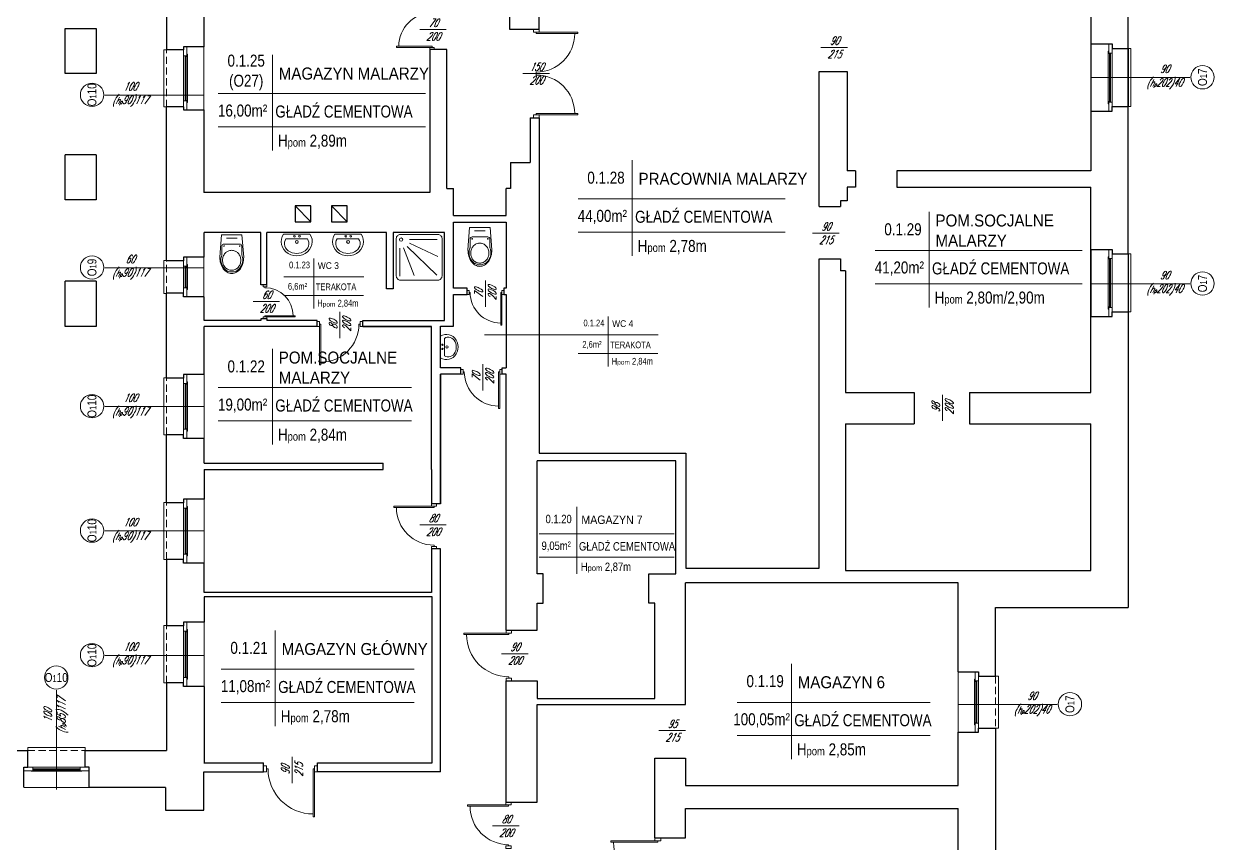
# Model space of a CAD drawing. Header units: millimetres. Extents: x -18485 to 40303, y -22087 to 35064.
# Drawn here: x 15636 to 17747, y 24766 to 26218 of the extents above; entities that cross this region are included whole.
import ezdxf

# ---------------------------------------------------------------- set-up
doc = ezdxf.new("R2010")
doc.units = ezdxf.units.MM
doc.linetypes.add('DASHED', pattern=[19.05, 12.7, -6.35])
doc.layers.get('0').update_dxf_attribs({"lineweight": 25})
for name, color, linetype, lineweight in [('-01 parter niski - ściany', 2, 'Continuous', 25), ('01_ściany', 2, 'Continuous', 25), ('03-01_okna', 5, 'Continuous', 15), ('03_drzwi', 1, 'Continuous', 0), ('04-1_widok', 251, 'Continuous', 5), ('05-03_opis', 10, 'Continuous', 5), ('07_wyposażenie', 253, 'Continuous', 5)]:
    doc.layers.add(name, color=color, linetype=linetype, lineweight=lineweight)
doc.styles.add('ariel', font='arial.ttf', dxfattribs={"width": 0.8})
doc.styles.add('ariel_wym', font='simplex.shx', dxfattribs={"width": 0.65, "oblique": 25})

# ---------------------------------------------------------------- blocks, each defined once
blk = doc.blocks.new('umywal04')
at = {"flags": 128}
for points in [[(0, 0), (-2.4, -4.4), (-3.7, -9.1), (-4.1, -13.9), (-3.5, -18.7), (-1.8, -23.4), (0.7, -27.6), (4.2, -31.3), (8.3, -34.4), (13, -36.6), (18.1, -38), (23.4, -38.5), (28.7, -38), (33.8, -36.6), (38.5, -34.4), (42.6, -31.3), (46.1, -27.6), (48.6, -23.4), (50.3, -18.7), (50.9, -13.9), (50.5, -9.1), (49.2, -4.4), (46.8, 0)], [(4.3, -8.4), (2.7, -11.4), (1.8, -14.6), (1.7, -17.9), (2.3, -21.2), (3.7, -24.3), (5.8, -27.2), (8.5, -29.6), (11.7, -31.6), (15.3, -33.1), (19.3, -34.1), (23.3, -34.4), (27.4, -34.1), (31.3, -33.1), (34.9, -31.6), (38.1, -29.6), (40.8, -27.2), (42.9, -24.3), (44.3, -21.2), (44.9, -17.9), (44.8, -14.6), (43.9, -11.4), (42.3, -8.4)]]:
    blk.add_lwpolyline(points, dxfattribs=at)
for points in [[(0, 0), (46.8, 0)], [(4.3, -8.4), (42.3, -8.4)]]:
    blk.add_lwpolyline(points)
for centre, radius in [((19.3, -4), 1.56), ((23.5, -13.9), 2.54), ((28.3, -4), 1.56)]:
    blk.add_circle(centre, radius)
blk = doc.blocks.new('ubi012_r')
for p, q in [((-2.3, 33.2), (0, 0)), ((0.9, 16.8), (0.9, 29.4)), ((30.2, 29.2), (30.2, 16.8)), ((33.1, 33.2), (30.3, 0)), ((30.3, 0), (0, 0)), ((27.1, 13.8), (3.9, 13.8)), ((15.4, 5.1), (7.5, 5.1)), ((15.4, 5.1), (23.3, 5.1))]:
    blk.add_line(p, q)
for centre in [(3.9, 16.8), (27.1, 16.8)]:
    blk.add_circle(centre, 0.506)
for centre, radius, start, end in [((20.8, 37.1), 22.3, 133.1777, 154.6258), ((16.2, 42), 15.5, 105.9445, 133.2542), ((15.6, 39.7), 15.4, 102.4946, 126.4967), ((15.4, 44.4), 13, 74.6148, 105.3852), ((15.5, 40.4), 14.7, 77.6333, 102.3667), ((15.3, 39.7), 15.4, 53.5033, 77.5054), ((14.6, 42), 15.5, 46.7458, 74.0555), ((10, 37.1), 22.3, 25.3742, 46.8223), ((30.8, 33.2), 33.1, 171.7845, 180.1077), ((27.5, 33.8), 29.8, 154.3733, 172.0149), ((18.8, 37.3), 19.5, 169.767, 190.233), ((18.1, 37.5), 18.8, 148.867, 169.8645), ((18, 37.8), 16.2, 169.767, 190.233), ((16.6, 38.4), 17, 126.5259, 148.9267), ((17.4, 38), 15.6, 148.867, 169.8645), ((16.1, 38.7), 14.2, 126.5259, 148.9267), ((15.3, 39.9), 12.8, 102.4946, 126.4967), ((15.2, 40.4), 12.2, 77.6333, 102.3667), ((15, 39.9), 12.8, 53.5033, 77.5054), ((14.2, 38.7), 14.2, 31.0733, 53.4741), ((14.3, 38.4), 17, 31.0733, 53.4741), ((13, 38), 15.6, 10.1355, 31.133), ((12.4, 37.8), 16.2, 0, 10.233), ((12.4, 37.8), 16.2, 349.767, 0), ((12.8, 37.5), 18.8, 10.1355, 31.133), ((3.2, 33.8), 29.8, 7.9851, 25.6267), ((12.1, 37.3), 19.5, 0, 10.233), ((12.1, 37.3), 19.5, 349.767, 0), ((-0.1, 33.2), 33.1, 0, 8.2155), ((15.6, 36.6), 16.2, 189.6364, 202.7205), ((-1.7, 29.4), 2.53, 0, 22.7205), ((17.4, 37.7), 15.6, 190.1355, 211.133), ((16.1, 37), 14.2, 211.0733, 233.4741), ((15.3, 35.8), 12.8, 233.5033, 257.5054), ((15.2, 35.3), 12.2, 257.6333, 282.3667), ((15, 35.8), 12.8, 282.4946, 306.4967), ((14.2, 37), 14.2, 306.5259, 328.9267), ((13, 37.7), 15.6, 328.867, 349.8645), ((32.7, 29.2), 2.53, 163.1585, 180), ((-13.9, 43.3), 46.1, 343.1585, 348.2524), ((3.9, 16.8), 3.03, 180, 270), ((27.1, 16.8), 3.03, 270, 0)]:
    blk.add_arc(centre, radius, start, end)
blk = doc.blocks.new('*U75')
blk.add_line((0, 0.375), (0, 0.4))
at = {"ltscale": 0.8}
blk.add_lwpolyline([(0.05, 0.4), (0.05, 0.45), (-0.05, 0.45), (-0.05, 0.4)], close=True, dxfattribs=at)
blk.add_lwpolyline([(0, -0.4), (0, -0.375), (0.8, -0.375), (0.8, -0.4), (0.05, -0.4), (-0.05, -0.4), (-0.05, -0.45), (0.05, -0.45), (0.05, -0.4)])
blk.add_arc((0, -0.375), 0.75, 0, 90)
blk = doc.blocks.new('*U68')
blk.add_line((0, 0.375), (0, 0.4))
at = {"ltscale": 0.8}
blk.add_lwpolyline([(-0.05, 0.4), (-0.05, 0.45), (0.05, 0.45), (0.05, 0.4)], close=True, dxfattribs=at)
blk.add_lwpolyline([(0, -0.4), (0, -0.375), (-0.8, -0.375), (-0.8, -0.4), (-0.05, -0.4), (0.05, -0.4), (0.05, -0.45), (-0.05, -0.45), (-0.05, -0.4)])
blk.add_arc((0, -0.375), 0.75, 90, 180)
blk = doc.blocks.new('*U74')
blk.add_line((0, -0.375), (0, -0.4))
blk.add_lwpolyline([(0, 0.4), (0, 0.375), (0.8, 0.375), (0.8, 0.4), (0.05, 0.4), (-0.05, 0.4), (-0.05, 0.45), (0.05, 0.45), (0.05, 0.4)])
at = {"ltscale": 0.8}
blk.add_lwpolyline([(0.05, -0.4), (0.05, -0.45), (-0.05, -0.45), (-0.05, -0.4)], close=True, dxfattribs=at)
blk.add_arc((0, 0.375), 0.75, 270, 360)
blk = doc.blocks.new('*U77')
blk.add_line((0, -0.375), (0, -0.4))
blk.add_lwpolyline([(0, 0.4), (0, 0.375), (-0.8, 0.375), (-0.8, 0.4), (-0.05, 0.4), (0.05, 0.4), (0.05, 0.45), (-0.05, 0.45), (-0.05, 0.4)])
at = {"ltscale": 0.8}
blk.add_lwpolyline([(-0.05, -0.4), (-0.05, -0.45), (0.05, -0.45), (0.05, -0.4)], close=True, dxfattribs=at)
blk.add_arc((0, 0.375), 0.75, 180, 270)
blk = doc.blocks.new('*U79')
for p, q in [((0, 0.675), (0, 0.7)), ((0, 0.025), (0, -0.025))]:
    blk.add_line(p, q)
for points in [[(0, 0.7), (0, 0.675), (0.7, 0.675), (0.7, 0.7), (0.05, 0.7), (-0.05, 0.7), (-0.05, 0.75), (0.05, 0.75), (0.05, 0.7)], [(0, -0.7), (0, -0.675), (0.7, -0.675), (0.7, -0.7), (0.05, -0.7), (-0.05, -0.7), (-0.05, -0.75), (0.05, -0.75), (0.05, -0.7)]]:
    blk.add_lwpolyline(points)
for centre, start, end in [((0, 0.675), 270, 360), ((0, -0.675), 360, 90)]:
    blk.add_arc(centre, 0.65, start, end)

msp = doc.modelspace()

# ---------------------------------------------------------------- linework, layer by layer
at = {"layer": '-01 parter niski - ściany'}
for p, q in [((16496.9, 26492.1), (16496.9, 26208.1)), ((15888.9, 26428.6), (15888.9, 26171.6)), ((17593.9, 25810.1), (17593.9, 26327.1)), ((15954.9, 26317.1), (15954.9, 26177.1)), ((16549.9, 26208.1), (16549.9, 26257.1)), ((17527.9, 26257.1), (17527.9, 25957.1)), ((15708.9, 26129.6), (15708.9, 26209.6)), ((15708.9, 26209.6), (15763.9, 26209.6)), ((15763.9, 26209.6), (15763.9, 26129.6)), ((16496.9, 26208.1), (16533.9, 26208.1)), ((16533.9, 26208.1), (16549.9, 26208.1)), ((15954.9, 26177.1), (15918.9, 26177.1)), ((15918.9, 26177.1), (15918.9, 26171.6)), ((17527.9, 26182.1), (17565.9, 26182.1)), ((17565.9, 26182.1), (17565.9, 26174.1)), ((17565.9, 26174.1), (17593.9, 26174.1)), ((17593.9, 26174.1), (17593.9, 26071.1)), ((15918.9, 26171.6), (15888.9, 26171.6)), ((16385.9, 26172.1), (16355.9, 26172.1)), ((16355.9, 26172.1), (16355.9, 25919.1)), ((16385.9, 25926.1), (16385.9, 26172.1)), ((17045.9, 25894.1), (17045.9, 26133.1)), ((17045.9, 26133.1), (17095.9, 26133.1)), ((17095.9, 26133.1), (17095.9, 25957.1)), ((15763.9, 26129.6), (15708.9, 26129.6)), ((15918.9, 26070.6), (15888.9, 26070.6)), ((15888.9, 25797.6), (15888.9, 26070.6)), ((15918.9, 26070.6), (15918.9, 26065.1)), ((17565.9, 26063.1), (17565.9, 26071.1)), ((17565.9, 26071.1), (17593.9, 26071.1)), ((15918.9, 26065.1), (15954.9, 26065.1)), ((15954.9, 26065.1), (15954.9, 25919.1)), ((16533.9, 26051.1), (16549.9, 26051.1)), ((16533.9, 26051.1), (16533.9, 25972.1)), ((16549.9, 26051.1), (16549.9, 25457.1)), ((17527.9, 26063.1), (17565.9, 26063.1)), ((15763.9, 25985.6), (15708.9, 25985.6)), ((15708.9, 25905.6), (15708.9, 25985.6)), ((15763.9, 25985.6), (15763.9, 25905.6)), ((16498.9, 25972.1), (16533.9, 25972.1)), ((16498.9, 25972.1), (16498.9, 25926.1)), ((17110.9, 25957.1), (17095.9, 25957.1)), ((17110.9, 25957.1), (17110.9, 25928.1)), ((17527.9, 25957.1), (17183.9, 25957.1)), ((17183.9, 25957.1), (17183.9, 25928.1)), ((16385.9, 25926.1), (16397.9, 25926.1)), ((16397.9, 25878.1), (16397.9, 25926.1)), ((16498.9, 25926.1), (16490.9, 25926.1)), ((16490.9, 25878.1), (16490.9, 25926.1)), ((17110.9, 25928.1), (17095.9, 25928.1)), ((17095.9, 25928.1), (17095.9, 25904.1)), ((17183.9, 25928.1), (17527.9, 25928.1)), ((17527.9, 25564.1), (17527.9, 25928.1)), ((15763.9, 25905.6), (15708.9, 25905.6)), ((16355.9, 25919.1), (15954.9, 25919.1)), ((17095.9, 25904.1), (17083.9, 25904.1)), ((17083.9, 25904.1), (17083.9, 25894.1)), ((17045.9, 25894.1), (17083.9, 25894.1)), ((16397.9, 25878.1), (16490.9, 25878.1)), ((16397.9, 25749.1), (16397.9, 25866.1)), ((16397.9, 25866.1), (16490.9, 25866.1)), ((16490.9, 25866.1), (16490.9, 25749.1)), ((15955.9, 25804.1), (15955.9, 25848.1)), ((16055.9, 25848.1), (15955.9, 25848.1)), ((16055.9, 25755.1), (16055.9, 25848.1)), ((16066.9, 25755.1), (16066.9, 25848.1)), ((16278.9, 25848.1), (16066.9, 25848.1)), ((16278.9, 25748.1), (16278.9, 25848.1)), ((16381.9, 25848.1), (16290.9, 25848.1)), ((16290.9, 25848.1), (16290.9, 25748.1)), ((16381.9, 25692.1), (16381.9, 25848.1)), ((17527.9, 25818.1), (17565.9, 25818.1)), ((17527.9, 25818.1), (17527.9, 25699.1)), ((17565.9, 25818.1), (17565.9, 25810.1)), ((15918.9, 25797.6), (15888.9, 25797.6)), ((15955.9, 25804.1), (15918.9, 25804.1)), ((15918.9, 25804.1), (15918.9, 25797.6)), ((17045.9, 25253.1), (17045.9, 25801.1)), ((17045.9, 25801.1), (17083.9, 25801.1)), ((17083.9, 25801.1), (17083.9, 25780.1)), ((17565.9, 25810.1), (17593.9, 25810.1)), ((17593.9, 25810.1), (17593.9, 25707.1)), ((17092.9, 25780.1), (17083.9, 25780.1)), ((17092.9, 25780.1), (17092.9, 25564.1)), ((15763.9, 25761.6), (15708.9, 25761.6)), ((15708.9, 25681.6), (15708.9, 25761.6)), ((15763.9, 25761.6), (15763.9, 25681.6)), ((16066.9, 25755.1), (16055.9, 25755.1)), ((15888.9, 25589.6), (15888.9, 25740.6)), ((15918.9, 25740.6), (15888.9, 25740.6)), ((15918.9, 25734.1), (15918.9, 25740.6)), ((15955.9, 25734.1), (15918.9, 25734.1)), ((15955.9, 25692.1), (15955.9, 25734.1)), ((16290.9, 25748.1), (16278.9, 25748.1)), ((16421.9, 25749.1), (16397.9, 25749.1)), ((16397.9, 25682.1), (16397.9, 25738.1)), ((16397.9, 25738.1), (16421.9, 25738.1)), ((16421.9, 25738.1), (16421.9, 25749.1)), ((16490.9, 25749.1), (16486.9, 25749.1)), ((16486.9, 25749.1), (16486.9, 25738.1)), ((16486.9, 25738.1), (16490.9, 25738.1)), ((16490.9, 25738.1), (16490.9, 25608.1)), ((16055.9, 25692.1), (15955.9, 25692.1)), ((16066.9, 25695.1), (16055.9, 25695.1)), ((16055.9, 25695.1), (16055.9, 25692.1)), ((16066.9, 25695.1), (16066.9, 25692.1)), ((16155.9, 25692.1), (16066.9, 25692.1)), ((16155.9, 25681.1), (16155.9, 25692.1)), ((16236.9, 25681.1), (16236.9, 25692.1)), ((16236.9, 25692.1), (16381.9, 25692.1)), ((17527.9, 25564.1), (17527.9, 25699.1)), ((17527.9, 25699.1), (17565.9, 25699.1)), ((17565.9, 25699.1), (17565.9, 25707.1)), ((17565.9, 25707.1), (17593.9, 25707.1)), ((17593.9, 25707.1), (17593.9, 25425.6)), ((15763.9, 25681.6), (15708.9, 25681.6)), ((15955.9, 25596.1), (15955.9, 25681.1)), ((16155.9, 25681.1), (15955.9, 25681.1)), ((16236.9, 25681.1), (16358.9, 25681.1)), ((16358.9, 25681.1), (16236.9, 25681.1)), ((16358.9, 25428.1), (16358.9, 25681.1)), ((16374.9, 25608.1), (16374.9, 25682.1)), ((16374.9, 25682.1), (16397.9, 25682.1)), ((16410.9, 25608.1), (16374.9, 25608.1)), ((16410.9, 25597.1), (16410.9, 25608.1)), ((16483.9, 25608.1), (16490.9, 25608.1)), ((16483.9, 25597.1), (16483.9, 25608.1)), ((15918.9, 25589.6), (15888.9, 25589.6)), ((15955.9, 25596.1), (15918.9, 25596.1)), ((15918.9, 25596.1), (15918.9, 25589.6)), ((16374.9, 25367.1), (16374.9, 25597.1)), ((16410.9, 25597.1), (16374.9, 25597.1)), ((16374.9, 25597.1), (16374.9, 25367.1)), ((16374.9, 25597.1), (16374.9, 25367.1)), ((16490.9, 25597.1), (16483.9, 25597.1)), ((16490.9, 25143.1), (16490.9, 25597.1)), ((17092.9, 25564.1), (17214.9, 25564.1)), ((17214.9, 25564.1), (17214.9, 25509.1)), ((17312.9, 25564.1), (17312.9, 25509.1)), ((17312.9, 25564.1), (17527.9, 25564.1)), ((16374.9, 25367.1), (16374.9, 25550.3)), ((17092.9, 25509.1), (17214.9, 25509.1)), ((17092.9, 25509.1), (17092.9, 25249.1)), ((17312.9, 25509.1), (17527.9, 25509.1)), ((17527.9, 25249.1), (17527.9, 25509.1)), ((15888.9, 25368.6), (15888.9, 25489.6)), ((15918.9, 25489.6), (15888.9, 25489.6)), ((15918.9, 25483.1), (15918.9, 25489.6)), ((15955.9, 25483.1), (15918.9, 25483.1)), ((15955.9, 25439.1), (15955.9, 25483.1)), ((16549.9, 25457.1), (16809.9, 25457.1)), ((16809.9, 25457.1), (16809.9, 25253.1)), ((15955.9, 25439.1), (16272.9, 25439.1)), ((16272.9, 25428.1), (16272.9, 25439.1)), ((16545.9, 25243.1), (16545.9, 25443.1)), ((16791.9, 25443.1), (16545.9, 25443.1)), ((16791.9, 25243.1), (16791.9, 25443.1)), ((15955.9, 25428.1), (15955.9, 25375.1)), ((15955.9, 25428.1), (16272.9, 25428.1)), ((16358.9, 25428.1), (16358.9, 25367.1)), ((17593.9, 25425.6), (17593.9, 25183.1)), ((15955.9, 25375.1), (15918.9, 25375.1)), ((15918.9, 25375.1), (15918.9, 25368.6)), ((15918.9, 25368.6), (15888.9, 25368.6)), ((16374.9, 25367.1), (16358.9, 25367.1)), ((15918.9, 25268.6), (15888.9, 25268.6)), ((15888.9, 25268.6), (15888.9, 25150.6)), ((15918.9, 25262.1), (15918.9, 25268.6)), ((16374.9, 25287.1), (16358.9, 25287.1)), ((16374.9, 25287.1), (16358.9, 25287.1)), ((16358.9, 25287.1), (16358.9, 25210.1)), ((16374.9, 24892.1), (16374.9, 25287.1)), ((15955.9, 25262.1), (15918.9, 25262.1)), ((15955.9, 25210.1), (15955.9, 25262.1)), ((16809.9, 25253.1), (17045.9, 25253.1)), ((17092.9, 25249.1), (17527.9, 25249.1)), ((16556.9, 25243.1), (16545.9, 25243.1)), ((16556.9, 25191.1), (16556.9, 25243.1)), ((16743.9, 25191.1), (16743.9, 25243.1)), ((16743.9, 25243.1), (16791.9, 25243.1)), ((17292.9, 25227.1), (16808.9, 25227.1)), ((16808.9, 25011.1), (16808.9, 25227.1)), ((17292.9, 25069.1), (17292.9, 25227.1)), ((16358.9, 25210.1), (15955.9, 25210.1)), ((16359.9, 25202.1), (15955.9, 25202.1)), ((15955.9, 25202.1), (15955.9, 25157.1)), ((16359.9, 24908.1), (16359.9, 25202.1)), ((16545.9, 25143.1), (16545.9, 25191.1)), ((16545.9, 25143.1), (16545.9, 25191.1)), ((16545.9, 25191.1), (16556.9, 25191.1)), ((16754.9, 25191.1), (16743.9, 25191.1)), ((16754.9, 25044.1), (16754.9, 25191.1)), ((17358.9, 25061.6), (17358.9, 25183.1)), ((17358.9, 25183.1), (17593.9, 25183.1)), ((15918.9, 25150.6), (15888.9, 25150.6)), ((15955.9, 25157.1), (15918.9, 25157.1)), ((15918.9, 25157.1), (15918.9, 25150.6)), ((16490.9, 25143.1), (16545.9, 25143.1)), ((17292.9, 25069.1), (17328.9, 25069.1)), ((17328.9, 25069.1), (17328.9, 25061.6)), ((17328.9, 25061.6), (17358.9, 25061.6)), ((15888.9, 25049.6), (15888.9, 24930.1)), ((15918.9, 25049.6), (15888.9, 25049.6)), ((15918.9, 25043.1), (15918.9, 25049.6)), ((15955.9, 25043.1), (15918.9, 25043.1)), ((15955.9, 25043.1), (15955.9, 24908.1)), ((16490.9, 24838.1), (16490.9, 25053.1)), ((16490.9, 25053.1), (16545.9, 25053.1)), ((16545.9, 25053.1), (16545.9, 25022.1)), ((16754.9, 25022.1), (16754.9, 25044.1)), ((16545.9, 25022.1), (16754.9, 25022.1)), ((16545.9, 25011.1), (16754.9, 25011.1)), ((16545.9, 24838.1), (16545.9, 25011.1)), ((16754.9, 25011.1), (16808.9, 25011.1)), ((17292.9, 24868.1), (17292.9, 24962.1)), ((17292.9, 24962.1), (17328.9, 24962.1)), ((17328.9, 24962.1), (17328.9, 24969.6)), ((17328.9, 24969.6), (17358.9, 24969.6)), ((17358.9, 24969.6), (17358.9, 24713.6)), ((15382.9, 24930.1), (15642.9, 24930.1)), ((15642.9, 24900.1), (15642.9, 24930.1)), ((15744.9, 24900.1), (15744.9, 24930.1)), ((15744.9, 24930.1), (15888.9, 24930.1)), ((15954.9, 24908.1), (16060.9, 24908.1)), ((16060.9, 24892.1), (16060.9, 24908.1)), ((16156.9, 24892.1), (16156.9, 24908.1)), ((16156.9, 24908.1), (16359.9, 24908.1)), ((16754.9, 24775.1), (16754.9, 24916.1)), ((16754.9, 24916.1), (16808.9, 24916.1)), ((16808.9, 24916.1), (16808.9, 24868.1)), ((15635.9, 24865.1), (15635.9, 24900.1)), ((15635.9, 24900.1), (15642.9, 24900.1)), ((15751.9, 24900.1), (15744.9, 24900.1)), ((15751.9, 24865.1), (15751.9, 24900.1)), ((15954.9, 24824.1), (15954.9, 24892.1)), ((15954.9, 24892.1), (16060.9, 24892.1)), ((16374.9, 24892.1), (16156.9, 24892.1)), ((16808.9, 24868.1), (17292.9, 24868.1)), ((15886.9, 24864.1), (15751.9, 24864.1)), ((15886.9, 24864.1), (15886.9, 24824.1)), ((15886.9, 24824.1), (15954.9, 24824.1)), ((16490.9, 24838.1), (16545.9, 24838.1)), ((16808.9, 24827.1), (17292.9, 24827.1)), ((16808.9, 24775.1), (16808.9, 24827.1)), ((17292.9, 24721.1), (17292.9, 24827.1)), ((16754.9, 24775.1), (16808.9, 24775.1))]:
    msp.add_line(p, q, dxfattribs=at)
at = {"layer": '01_ściany'}
for p, q in [((16144.9, 25867), (16116.9, 25895)), ((16209.5, 25867), (16181.5, 25895))]:
    msp.add_line(p, q, dxfattribs=at)
for points in [[(16144.9, 25895), (16116.9, 25895), (16116.9, 25867), (16144.9, 25867)], [(16209.5, 25895), (16181.5, 25895), (16181.5, 25867), (16209.5, 25867)]]:
    msp.add_lwpolyline(points, close=True, dxfattribs=at)
at = {"layer": '03-01_okna', "linetype": 'DASHED'}
for p, q in [((17593.9, 26174.1), (17593.9, 26071.1)), ((15888.9, 26070.6), (15888.9, 26171.6)), ((15888.9, 25739.6), (15888.9, 25798.6)), ((17593.9, 25810.1), (17593.9, 25707.1)), ((15888.9, 25489.6), (15888.9, 25590.6)), ((15888.9, 25268.6), (15888.9, 25369.6)), ((15888.9, 25049.6), (15888.9, 25151.6)), ((17358.9, 25061.6), (17358.9, 24969.6)), ((15642.9, 24930.1), (15744.9, 24930.1))]:
    msp.add_line(p, q, dxfattribs=at)
at = {"layer": '03-01_okna', "linetype": 'Continuous', "lineweight": 0}
for p, q in [((17593.9, 26174.1), (17598.9, 26174.1)), ((17598.9, 26174.1), (17598.9, 26071.1)), ((15883.9, 26070.6), (15883.9, 26171.6)), ((15888.9, 26171.6), (15883.9, 26171.6)), ((15918.9, 26161.1), (15918.9, 26081.1)), ((15921.9, 26081.1), (15921.9, 26161.1)), ((15925.9, 26160.1), (15921.9, 26160.1)), ((15923.4, 26082.1), (15923.4, 26160.1)), ((15923.9, 26082.1), (15923.9, 26160.1)), ((17558.9, 26165.1), (17562.9, 26165.1)), ((17560.9, 26165.1), (17560.9, 26080.1)), ((17561.4, 26165.1), (17561.4, 26080.1)), ((17562.9, 26166.1), (17562.9, 26079.1)), ((17565.9, 26079.1), (17565.9, 26166.1)), ((15888.9, 26070.6), (15883.9, 26070.6)), ((15925.9, 26082.1), (15921.9, 26082.1)), ((17558.9, 26080.1), (17562.9, 26080.1)), ((17593.9, 26071.1), (17598.9, 26071.1)), ((15888.9, 25798.6), (15883.9, 25798.6)), ((15883.9, 25739.6), (15883.9, 25798.6)), ((17558.9, 25801.1), (17562.9, 25801.1)), ((17560.9, 25801.1), (17560.9, 25716.1)), ((17561.4, 25801.1), (17561.4, 25716.1)), ((17562.9, 25802.1), (17562.9, 25715.1)), ((17565.9, 25715.1), (17565.9, 25802.1)), ((17593.9, 25810.1), (17598.9, 25810.1)), ((17598.9, 25810.1), (17598.9, 25707.1)), ((15918.9, 25788.1), (15918.9, 25750.1)), ((15921.9, 25750.1), (15921.9, 25788.1)), ((15925.9, 25787.1), (15921.9, 25787.1)), ((15923.4, 25751.1), (15923.4, 25787.1)), ((15923.9, 25751.1), (15923.9, 25787.1)), ((15888.9, 25739.6), (15883.9, 25739.6)), ((15925.9, 25751.1), (15921.9, 25751.1)), ((17558.9, 25716.1), (17562.9, 25716.1)), ((17593.9, 25707.1), (17598.9, 25707.1)), ((15883.9, 25489.6), (15883.9, 25590.6)), ((15888.9, 25590.6), (15883.9, 25590.6)), ((15918.9, 25580.1), (15918.9, 25499.1)), ((15921.9, 25499.1), (15921.9, 25580.1)), ((15925.9, 25579.1), (15921.9, 25579.1)), ((15923.4, 25500.1), (15923.4, 25579.1)), ((15923.9, 25500.1), (15923.9, 25579.1)), ((15925.9, 25500.1), (15921.9, 25500.1)), ((15888.9, 25489.6), (15883.9, 25489.6)), ((15888.9, 25369.6), (15883.9, 25369.6)), ((15883.9, 25268.6), (15883.9, 25369.6)), ((15918.9, 25359.1), (15918.9, 25278.1)), ((15921.9, 25278.1), (15921.9, 25359.1)), ((15925.9, 25358.1), (15921.9, 25358.1)), ((15923.4, 25279.1), (15923.4, 25358.1)), ((15923.9, 25279.1), (15923.9, 25358.1)), ((15888.9, 25268.6), (15883.9, 25268.6)), ((15925.9, 25279.1), (15921.9, 25279.1)), ((15883.9, 25049.6), (15883.9, 25151.6)), ((15888.9, 25151.6), (15883.9, 25151.6)), ((15918.9, 25141.1), (15918.9, 25059.1)), ((15921.9, 25059.1), (15921.9, 25141.1)), ((15925.9, 25140.1), (15921.9, 25140.1)), ((15923.4, 25060.1), (15923.4, 25140.1)), ((15923.9, 25060.1), (15923.9, 25140.1)), ((15925.9, 25060.1), (15921.9, 25060.1)), ((17358.9, 25061.6), (17363.9, 25061.6)), ((17363.9, 25061.6), (17363.9, 24969.6)), ((15888.9, 25049.6), (15883.9, 25049.6)), ((17321.9, 25052.1), (17325.9, 25052.1)), ((17323.9, 25052.1), (17323.9, 24979.1)), ((17324.4, 25052.1), (17324.4, 24979.1)), ((17325.9, 25053.1), (17325.9, 24978.1)), ((17328.9, 24978.1), (17328.9, 25053.1)), ((17321.9, 24979.1), (17325.9, 24979.1)), ((17358.9, 24969.6), (17363.9, 24969.6)), ((15642.9, 24930.1), (15642.9, 24935.1)), ((15642.9, 24935.1), (15744.9, 24935.1)), ((15744.9, 24930.1), (15744.9, 24935.1)), ((15735.9, 24900.1), (15651.9, 24900.1)), ((15651.9, 24897.1), (15735.9, 24897.1)), ((15652.9, 24893.1), (15652.9, 24897.1)), ((15652.9, 24895.6), (15734.9, 24895.6)), ((15652.9, 24895.1), (15734.9, 24895.1)), ((15734.9, 24893.1), (15734.9, 24897.1))]:
    msp.add_line(p, q, dxfattribs=at)
for points in [[(15924.9, 26177.1), (15924.9, 26161.1), (15918.9, 26161.1), (15918.9, 26177.1)], [(17559.9, 26166.1), (17559.9, 26182.1), (17565.9, 26182.1), (17565.9, 26166.1)], [(15924.9, 26081.1), (15924.9, 26065.1), (15918.9, 26065.1), (15918.9, 26081.1)], [(17559.9, 26063.1), (17559.9, 26079.1), (17565.9, 26079.1), (17565.9, 26063.1)], [(17559.9, 25802.1), (17559.9, 25818.1), (17565.9, 25818.1), (17565.9, 25802.1)], [(15924.9, 25804.1), (15924.9, 25788.1), (15918.9, 25788.1), (15918.9, 25804.1)], [(15924.9, 25750.1), (15924.9, 25734.1), (15918.9, 25734.1), (15918.9, 25750.1)], [(17559.9, 25699.1), (17559.9, 25715.1), (17565.9, 25715.1), (17565.9, 25699.1)], [(15924.9, 25596.1), (15924.9, 25580.1), (15918.9, 25580.1), (15918.9, 25596.1)], [(15924.9, 25499.1), (15924.9, 25483.1), (15918.9, 25483.1), (15918.9, 25499.1)], [(15924.9, 25375.1), (15924.9, 25359.1), (15918.9, 25359.1), (15918.9, 25375.1)], [(15924.9, 25278.1), (15924.9, 25262.1), (15918.9, 25262.1), (15918.9, 25278.1)], [(15924.9, 25157.1), (15924.9, 25141.1), (15918.9, 25141.1), (15918.9, 25157.1)], [(15924.9, 25059.1), (15924.9, 25043.1), (15918.9, 25043.1), (15918.9, 25059.1)], [(17322.9, 25053.1), (17322.9, 25069.1), (17328.9, 25069.1), (17328.9, 25053.1)], [(17322.9, 24962.1), (17322.9, 24978.1), (17328.9, 24978.1), (17328.9, 24962.1)], [(15651.9, 24894.1), (15635.9, 24894.1), (15635.9, 24900.1), (15651.9, 24900.1)], [(15751.9, 24894.1), (15735.9, 24894.1), (15735.9, 24900.1), (15751.9, 24900.1)]]:
    msp.add_lwpolyline(points, close=True, dxfattribs=at)
for points in [[(15924.9, 26078.1), (15925.9, 26078.1), (15925.9, 26164.1), (15924.9, 26164.1)], [(17559.9, 26169.1), (17558.9, 26169.1), (17558.9, 26076.1), (17559.9, 26076.1)], [(17559.9, 25805.1), (17558.9, 25805.1), (17558.9, 25712.1), (17559.9, 25712.1)], [(15924.9, 25747.1), (15925.9, 25747.1), (15925.9, 25791.1), (15924.9, 25791.1)], [(15924.9, 25496.1), (15925.9, 25496.1), (15925.9, 25583.1), (15924.9, 25583.1)], [(15924.9, 25275.1), (15925.9, 25275.1), (15925.9, 25362.1), (15924.9, 25362.1)], [(15924.9, 25056.1), (15925.9, 25056.1), (15925.9, 25144.1), (15924.9, 25144.1)], [(17322.9, 25056.1), (17321.9, 25056.1), (17321.9, 24975.1), (17322.9, 24975.1)], [(15648.9, 24894.1), (15648.9, 24893.1), (15738.9, 24893.1), (15738.9, 24894.1)]]:
    msp.add_lwpolyline(points, dxfattribs=at)
at = {"layer": '04-1_widok'}
for p, q in [((15954.9, 26177.1), (15954.9, 26065.1)), ((17527.9, 26063.1), (17527.9, 26182.1)), ((17527.9, 25699.1), (17527.9, 25818.1)), ((15954.9, 25804.1), (15954.9, 25734.1)), ((15955.9, 25596.1), (15955.9, 25483.1)), ((15955.9, 25375.1), (15955.9, 25262.1)), ((15955.9, 25157.1), (15955.9, 25043.1)), ((17292.9, 24962.1), (17292.9, 25069.1)), ((15751.9, 24864.1), (15635.9, 24864.1))]:
    msp.add_line(p, q, dxfattribs=at)
at = {"layer": '05-03_opis', "lineweight": 0}
for p, q in [((16385, 26207.5), (16337.8, 26207.5)), ((17096.5, 26176), (17049.3, 26176)), ((16568.2, 26129.7), (16521, 26129.7)), ((17527.2, 26122.6), (17703.3, 26122.6)), ((15955.5, 26091.5), (15779.4, 26091.5)), ((17081.4, 25846.7), (17034.2, 25846.7)), ((15955.5, 25785.4), (15779.4, 25785.4)), ((16454.4, 25716.4), (16454.4, 25762.9)), ((17527.2, 25757), (17703.3, 25757)), ((16089.5, 25725.5), (16042.3, 25725.5)), ((16196.4, 25660.9), (16196.4, 25707.4)), ((16450, 25568.2), (16450, 25614.8)), ((17264.9, 25514), (17264.9, 25560.5)), ((15955.5, 25539.6), (15779.4, 25539.6)), ((16385, 25329.6), (16337.8, 25329.6)), ((15955.5, 25319.1), (15779.4, 25319.1)), ((15955.5, 25098.3), (15779.4, 25098.3)), ((16529.9, 25101.4), (16482.7, 25101.4)), ((15693.9, 24860.5), (15693.9, 25036.5)), ((17292.2, 25011.4), (17468.3, 25011.4)), ((16809.3, 24965.1), (16762.1, 24965.1)), ((16111.6, 24872.2), (16111.6, 24918.7)), ((16514.4, 24796.1), (16467.2, 24796.1))]:
    msp.add_line(p, q, dxfattribs=at)
at = {"layer": '05-03_opis'}
for p, q in [((16076.7, 26162.6), (16076.7, 25993.3)), ((15980.7, 26094.1), (16348.1, 26094.1)), ((15980.7, 26035.3), (16348.1, 26035.3)), ((16714.6, 25976), (16714.6, 25806.7)), ((16618.7, 25907.5), (16986.1, 25907.5)), ((17241.2, 25884.4), (17241.2, 25715.1)), ((16618.7, 25848.7), (16986.1, 25848.7)), ((17145.2, 25816), (17512.7, 25816)), ((16150, 25802.1), (16150, 25713)), ((16097, 25769.4), (16238.7, 25769.4)), ((17145.2, 25757.2), (17512.7, 25757.2)), ((16097, 25736.4), (16238.4, 25736.4)), ((16672.1, 25699.2), (16672.1, 25610.2)), ((16452.5, 25666.5), (16760.7, 25666.5)), ((16076.7, 25641.5), (16076.7, 25472.2)), ((16619.1, 25633.5), (16760.4, 25633.5)), ((15980.7, 25573), (16323.1, 25573)), ((15980.7, 25514.2), (16323.1, 25514.2)), ((16616.7, 25361.7), (16616.7, 25243.2)), ((16549.6, 25313.8), (16789.3, 25313.8)), ((16549.6, 25272.7), (16789.3, 25272.7)), ((16081.7, 25142.5), (16081.7, 24973.2)), ((16996.9, 25083.7), (16996.9, 24914.4)), ((15985.8, 25074.1), (16328.2, 25074.1)), ((15985.8, 25015.2), (16328.2, 25015.2)), ((16900.9, 25015.2), (17243.3, 25015.2)), ((16900.9, 24956.4), (17243.3, 24956.4))]:
    msp.add_line(p, q, dxfattribs=at)
at = {"layer": '05-03_opis', "lineweight": 0}
for centre in [(17725.9, 26123.1), (15756.8, 26092), (15756.8, 25785.9), (17725.9, 25757.5), (15756.8, 25540.1), (15756.8, 25319.6), (15756.8, 25098.8), (15693.4, 25059.2), (17490.9, 25011.9)]:
    msp.add_circle(centre, 20.7, dxfattribs=at)
at = {"layer": '07_wyposażenie', "ltscale": 2}
msp.add_lwpolyline([(16303.6, 25763.6), (16370.2, 25763.6, 0.414214), (16377.4, 25770.8), (16377.4, 25837.4, 0.414214), (16370.2, 25844.6), (16303.6, 25844.6, 0.414214), (16296.4, 25837.4), (16296.4, 25770.8, 0.414214)], format="xyb", close=True, dxfattribs=at)
for points in [[(16302.7, 25820.3), (16302.7, 25770.7)], [(16309.3, 25821), (16327.8, 25771.8)], [(16315.6, 25823.4), (16368.3, 25772.1)], [(16319.5, 25835.6), (16369, 25835.6)], [(16319.5, 25829), (16370.1, 25805.6)]]:
    msp.add_lwpolyline(points, dxfattribs=at)
msp.add_circle((16304.8, 25835.3), 2.96, dxfattribs=at)

# ---------------------------------------------------------------- block references
at = {"layer": '03_drzwi'}
for name, p, xscale, yscale, zscale, rotation in [('*U77', (16359.8, 26207.6), -78.88888888886322, 78.88888888886504, 78.88888888886352, 180), ('*U74', (16063.5, 25725.1), -66.66666666664787, 66.66666666664605, 66.6666666666472, 180), ('*U75', (16454.4, 25741.7), -72.2222222222008, 72.2222222222008, 72.22222222220182, 90), ('*U74', (16196.4, 25685.6), -89.99999999997453, 89.9999999999709, 89.99999999997254, 90), ('*U75', (16447.4, 25601.1), -81.11111111108767, 81.11111111108767, 81.11111111108617, 90), ('*U68', (16363.3, 25327.1), -88.88888888886504, 88.88888888886504, 88.88888888886395, 180), ('*U68', (16495.9, 25098.1), -99.99999999997272, 99.9999999999709, 99.99999999997195, 180), ('*U75', (16108.9, 24897.4), -106.6666666666351, 106.6666666666351, 106.6666666666367, 90), ('*U68', (16495.4, 24797.1), -91.11111111108403, 91.11111111108403, 91.11111111108298, 180), ('*U68', (16760.1, 24728.1), -104.4444444444161, 104.4444444444161, 104.4444444444157, 180)]:
    msp.add_blockref(name, p, dxfattribs=dict(at, xscale=xscale, yscale=yscale, zscale=zscale, rotation=rotation))
at = {"layer": '03_drzwi', "xscale": 104.8109469033461, "yscale": 104.8109469033479, "zscale": 104.8109469033461}
msp.add_blockref('*U79', (16544.6, 26129.7), dxfattribs=at)
at = {"layer": '07_wyposażenie', "ltscale": 2}
for name, p, xscale, yscale, zscale, rotation in [('ubi012_r', (15986.2, 25844.1), -1.200000000000728, 1.19999999999709, 1.2, 180), ('ubi012_r', (16426.2, 25856.8), -1.200000000000728, 1.19999999999709, 1.2, 180), ('umywal04', (16374.9, 25626.1), 0.8100000000013097, 0.8100000000013097, 0.81, 90)]:
    msp.add_blockref(name, p, dxfattribs=dict(at, xscale=xscale, yscale=yscale, zscale=zscale, rotation=rotation))
for p in [(16096.4, 25845.2), (16187.3, 25845.2)]:
    msp.add_blockref('umywal04', p, dxfattribs=at)

# ---------------------------------------------------------------- texts
at = {"layer": '05-03_opis', "lineweight": 0, "attachment_point": 5}
for s, insert, char_height, width, style in [('70\\P200', (16361.6, 26207.5), 14.4, 68.936, 'ariel_wym'), ('90\\P215', (17073.1, 26176), 14.4, 68.936, 'ariel_wym'), ('150\\P200', (16544.8, 26129.7), 14.4, 68.936, 'ariel_wym'), ('90\\P({\\H0.8333x;h\\H0.6x;p}202)40', (17658.4, 26123.7), 14.4, 62.661, 'ariel_wym'), ('100\\P({\\H0.8333x;h\\H0.6x;p}90)117', (15824.3, 26092.6), 14.4, 62.661, 'ariel_wym'), ('90\\P215', (17058, 25846.7), 14.4, 68.936, 'ariel_wym'), ('60\\P({\\H0.8333x;h\\H0.6x;p}90)117', (15824.3, 25786.5), 14.4, 62.661, 'ariel_wym'), ('90\\P({\\H0.8333x;h\\H0.6x;p}202)40', (17658.4, 25758.1), 14.4, 62.661, 'ariel_wym'), ('60\\P200', (16066.1, 25725.5), 14.4, 68.936, 'ariel_wym'), ('100\\P({\\H0.8333x;h\\H0.6x;p}90)117', (15824.3, 25540.7), 14.4, 62.661, 'ariel_wym'), ('100\\P({\\H0.8333x;h\\H0.6x;p}90)117', (15824.3, 25320.2), 14.4, 62.661, 'ariel_wym'), ('80\\P200', (16361.6, 25329.6), 14.4, 68.936, 'ariel_wym'), ('100\\P({\\H0.8333x;h\\H0.6x;p}90)117', (15824.3, 25099.4), 14.4, 62.661, 'ariel_wym'), ('90\\P200', (16506.5, 25101.4), 14.4, 68.936, 'ariel_wym'), ('O{\\H0.7576x;1}10', (15693.4, 25059.2), 15.84, 75.194, 'ariel'), ('90\\P({\\H0.8333x;h\\H0.6x;p}202)40', (17423.4, 25012.5), 14.4, 62.661, 'ariel_wym'), ('95\\P215', (16785.9, 24965.1), 14.4, 68.936, 'ariel_wym'), ('80\\P200', (16491, 24796.1), 14.4, 68.936, 'ariel_wym')]:
    msp.add_mtext(s, dxfattribs=dict(at, insert=insert, char_height=char_height, width=width, style=style))
at = {"layer": '05-03_opis', "style": 'ariel'}
for s, insert, char_height, width, attachment_point in [('{\\fArial|b0|i0|c238|p34;0.1.25\\P(O27)}', (16030.2, 26131.6), 21.315, 99.111, 5), ('\\W0.9;{\\fArial|b0|i0|c238|p34;MAGAZYN MALARZY}', (16087.9, 26129.6), 21.315, 376.293, 4), ('{\\fArial|b0|i0|c238|p34;16,00m²}', (16023.8, 26062.1), 21.315, 99.11, 5), ('{\\fArial|b0|i0|c238|p34;GŁADŹ CEMENTOWA}', (16081.8, 26062.3), 21.315, 293.738, 4), ('{\\fArial|b0|i0|c238|p34; H\\H0.7x;pom\\H1.429x; 2,89m}', (16079.8, 26008.5), 21.315, 293.738, 4), ('{\\fArial|b0|i0|c238|p34;0.1.28}', (16668.2, 25945), 21.315, 99.11, 5), ('\\W0.9;{\\fArial|b0|i0|c238|p34;PRACOWNIA MALARZY}', (16725.9, 25943), 21.315, 376.293, 4), ('{\\fArial|b0|i0|c238|p34;44,00m²}', (16661.8, 25875.5), 21.315, 99.11, 5), ('{\\fArial|b0|i0|c238|p34;GŁADŹ CEMENTOWA}', (16719.8, 25875.7), 21.315, 293.738, 4), ('\\W0.9;{\\fArial|b0|i0|c238|p34;POM.SOCJALNE \\PMALARZY}', (17252.4, 25851.5), 21.315, 376.293, 4), ('{\\fArial|b0|i0|c238|p34;0.1.29}', (17194.8, 25853.5), 21.315, 99.11, 5), ('{\\fArial|b0|i0|c238|p34; H\\H0.7x;pom\\H1.429x; 2,78m}', (16717.8, 25821.9), 21.315, 293.738, 4), ('{\\fArial|b0|i0|c238|p34;0.1.23}', (16124.8, 25790.4), 11.937, 55.502, 5), ('\\W0.9;{\\fArial|b0|i0|c238|p34;WC 3}', (16157.1, 25789.2), 11.937, 210.724, 4), ('{\\fArial|b0|i0|c238|p34;41,20m²}', (17188.4, 25784), 21.315, 99.11, 5), ('{\\fArial|b0|i0|c238|p34;GŁADŹ CEMENTOWA}', (17246.3, 25784.2), 21.315, 293.738, 4), ('{\\fArial|b0|i0|c238|p34;6,6m²}', (16121.2, 25751.4), 11.937, 55.502, 5), ('{\\fArial|b0|i0|c238|p34;TERAKOTA}', (16153.6, 25751.6), 11.937, 164.493, 4), ('{\\fArial|b0|i0|c238|p34; H\\H0.7x;pom\\H1.429x; 2,80m/2,90m}', (17244.3, 25730.4), 21.315, 293.738, 4), ('{\\fArial|b0|i0|c238|p34; H\\H0.7x;pom\\H1.429x; 2,84m}', (16152.5, 25721.4), 11.937, 164.493, 4), ('{\\fArial|b0|i0|c238|p34;0.1.24}', (16646.8, 25687.5), 11.937, 55.502, 5), ('\\W0.9;{\\fArial|b0|i0|c238|p34;WC 4}', (16679.1, 25686.4), 11.937, 210.724, 4), ('{\\fArial|b0|i0|c238|p34;2,6m²}', (16643.3, 25648.5), 11.937, 55.502, 5), ('{\\fArial|b0|i0|c238|p34;TERAKOTA}', (16675.7, 25648.7), 11.937, 164.493, 4), ('\\W0.9;{\\fArial|b0|i0|c238|p34;POM.SOCJALNE \\PMALARZY}', (16087.9, 25608.5), 21.315, 376.293, 4), ('{\\fArial|b0|i0|c238|p34; H\\H0.7x;pom\\H1.429x; 2,84m}', (16674.6, 25618.5), 11.937, 164.493, 4), ('{\\fArial|b0|i0|c238|p34;19,00m²}', (16023.8, 25541), 21.315, 99.11, 5), ('{\\fArial|b0|i0|c238|p34;GŁADŹ CEMENTOWA}', (16081.8, 25541.2), 21.315, 293.738, 4), ('{\\fArial|b0|i0|c238|p34; H\\H0.7x;pom\\H1.429x; 2,84m}', (16079.8, 25487.4), 21.315, 293.738, 4), ('{\\fArial|b0|i0|c238|p34;0.1.20}', (16584.2, 25340.1), 14.921, 69.377, 5), ('\\W0.9;{\\fArial|b0|i0|c238|p34;MAGAZYN 7}', (16624.6, 25338.7), 14.921, 263.405, 4), ('{\\fArial|b0|i0|c238|p34;9,05m²}', (16579.8, 25291.4), 14.921, 69.377, 5), ('{\\fArial|b0|i0|c238|p34;GŁADŹ CEMENTOWA}', (16620.3, 25291.6), 14.921, 205.617, 4), ('{\\fArial|b0|i0|c238|p34; H\\H0.7x;pom\\H1.429x; 2,87m}', (16618.9, 25253.9), 14.921, 205.617, 4), ('{\\fArial|b0|i0|c238|p34;0.1.21}', (16035.3, 25111.6), 21.315, 99.111, 5), ('\\W0.9;{\\fArial|b0|i0|c238|p34;MAGAZYN GŁÓWNY}', (16093, 25109.6), 21.315, 376.293, 4), ('{\\fArial|b0|i0|c238|p34;GŁADŹ CEMENTOWA}', (16086.9, 25042.3), 21.315, 293.738, 4), ('{\\fArial|b0|i0|c238|p34;0.1.19}', (16950.4, 25052.7), 21.315, 99.111, 5), ('\\W0.9;{\\fArial|b0|i0|c238|p34;MAGAZYN 6}', (17008.1, 25050.7), 21.315, 376.293, 4), ('{\\fArial|b0|i0|c238|p34;11,08m²}', (16028.9, 25042), 21.315, 99.11, 5), ('{\\fArial|b0|i0|c238|p34; H\\H0.7x;pom\\H1.429x; 2,78m}', (16084.9, 24988.4), 21.315, 293.738, 4), ('{\\fArial|b0|i0|c238|p34;100,05m²}', (16944.1, 24983.2), 21.315, 99.11, 5), ('{\\fArial|b0|i0|c238|p34;GŁADŹ CEMENTOWA}', (17002, 24983.4), 21.315, 293.738, 4), ('{\\fArial|b0|i0|c238|p34; H\\H0.7x;pom\\H1.429x; 2,85m}', (17000, 24929.6), 21.315, 293.738, 4)]:
    msp.add_mtext(s, dxfattribs=dict(at, insert=insert, char_height=char_height, width=width, attachment_point=attachment_point))
at = {"layer": '05-03_opis', "lineweight": 0, "attachment_point": 5, "rotation": 90}
for s, insert, char_height, width, style in [('O{\\H0.7576x;1}7', (17725.9, 26123.1), 15.84, 75.194, 'ariel'), ('O{\\H0.7576x;1}10', (15756.8, 26092), 15.84, 75.194, 'ariel'), ('O{\\H0.7576x;1}9', (15756.8, 25785.9), 15.84, 75.194, 'ariel'), ('70\\P200', (16454.4, 25739.9), 14.4, 68.936, 'ariel_wym'), ('O{\\H0.7576x;1}7', (17725.9, 25757.5), 15.84, 75.194, 'ariel'), ('80\\P200', (16196.4, 25684.4), 14.4, 68.936, 'ariel_wym'), ('70\\P200', (16450, 25591.7), 14.4, 68.936, 'ariel_wym'), ('O{\\H0.7576x;1}10', (15756.8, 25540.1), 15.84, 75.194, 'ariel'), ('98\\P200', (17264.9, 25537.5), 14.4, 68.936, 'ariel_wym'), ('O{\\H0.7576x;1}10', (15756.8, 25319.6), 15.84, 75.194, 'ariel'), ('O{\\H0.7576x;1}10', (15756.8, 25098.8), 15.84, 75.194, 'ariel'), ('100\\P({\\H0.8333x;h\\H0.6x;p}85)117', (15692.8, 24991.7), 14.4, 62.661, 'ariel_wym'), ('O{\\H0.7576x;1}7', (17490.9, 25011.9), 15.84, 75.194, 'ariel'), ('90\\P215', (16111.6, 24895.6), 14.4, 68.936, 'ariel_wym')]:
    msp.add_mtext(s, dxfattribs=dict(at, insert=insert, char_height=char_height, width=width, style=style))
at = {"layer": '05-03_opis', "color": 1, "insert": (16030.2, 25610.5), "char_height": 21.315, "width": 99.111, "attachment_point": 5, "style": 'ariel'}
msp.add_mtext('{\\fArial|b0|i0|c238|p34;0.1.22}', dxfattribs=at)

doc.saveas('drawing.dxf')
